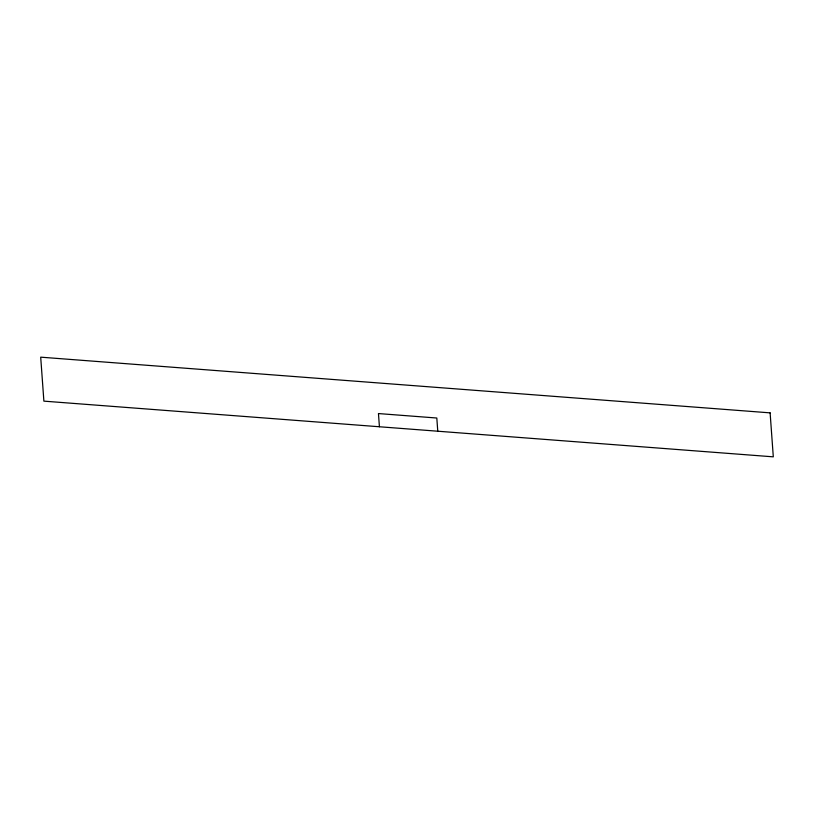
<?xml version="1.0" encoding="UTF-8"?>
<svg xmlns="http://www.w3.org/2000/svg" width="814" height="814" viewBox="0 0 814 814"><rect width="100%" height="100%" fill="white"/><g stroke="black" fill="none" stroke-linecap="round" stroke-linejoin="round"><path stroke-width="1.22" d="M437.769 431.217L436.813 418.02L378.459 413.563L379.416 426.76M770.115 412.861L40.7 357.163L43.885 401.139L773.3 456.837L770.115 412.861"/></g></svg>
